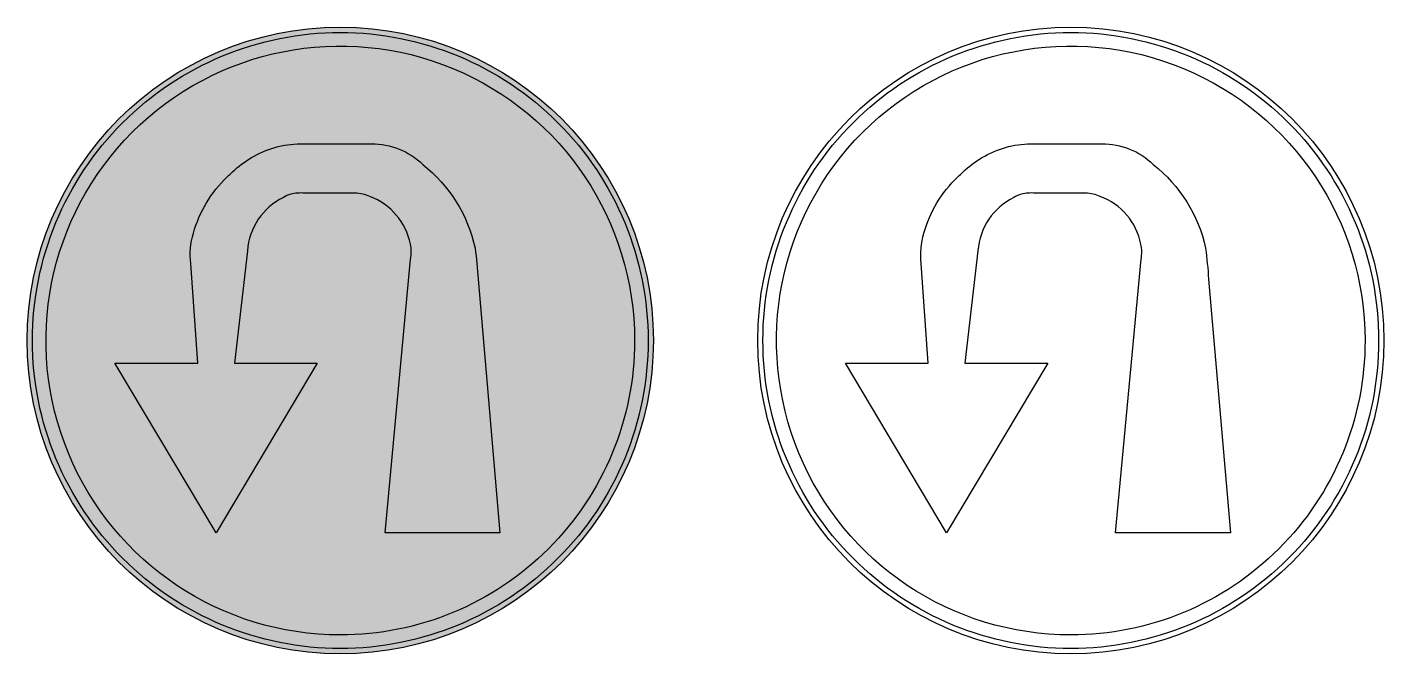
# Model space of a CAD drawing. Extents: x -700 to 600, y 0 to 600.
import ezdxf

# ---------------------------------------------------------------- set-up
doc = ezdxf.new("R2010")
doc.units = 0
doc.header["$MEASUREMENT"] = 0

msp = doc.modelspace()

# ---------------------------------------------------------------- hatches: boundary and pattern name
h = msp.add_hatch(color=5)
edge = h.paths.add_edge_path()
edge.add_arc((-400, 300), 300, 90, 270, ccw=False)
edge.add_arc((-400, 300), 300, -90, 90, ccw=False)
edge = h.paths.add_edge_path(flags=16)
edge.add_arc((-400.0007103871791, 300.0002696120888), 295.0002696129441, 180.0000523648159, 270.00013797338977, ccw=False)
edge.add_arc((-400.0007103871791, 299.9997303879112), 295.0002696129441, 89.99986202661017, 179.9999476351842, ccw=False)
edge.add_arc((-399.9997796128209, 300.0002203871791), 294.9997796129032, -4.2804286977116135e-05, 90.00004280428698, ccw=False)
edge.add_arc((-399.9997796128209, 299.9997796128209), 294.9997796129032, -90.00004280428698, 4.2804286977116135e-05, ccw=False)
edge = h.paths.add_edge_path(flags=0)
edge.add_arc((-400.0006082909076, 300.0000692230467), 282.0000692237027, 135.0000662209506, 270.00012359040136, ccw=False)
edge.add_arc((-400.0003621165587, 299.9999011844197), 282.0003621165761, 2.0076980206340522e-05, 135.000077446431, ccw=False)
edge.add_arc((-399.9997893247983, 299.9997893247983), 281.999789324877, -90.00004280428698, 4.2804286977116135e-05, ccw=False)
edge = h.paths.add_edge_path(flags=0)
edge.add_arc((-393.1467297512185, 380.3174401519576), 61.48843940192646, 11.20322277202661, 69.59345969835955)
edge.add_arc((-388.8157799517918, 396.4129960763383), 44.91974881240511, 67.61214782193332, 76.6947526282338)
edge.add_arc((-390.2030240765769, 379.9823641908833), 61.27685865159522, 78.96870934114838, 92.95036983420265)
edge.add_line((-393.357, 441.1780000000001), (-434.078, 441.1780000000001))
edge.add_arc((-437.0188271275441, 395.3493820642285), 45.92287758946537, 86.32835811050037, 103.1008872470882)
edge.add_arc((-438.3774594579316, 410.099385259186), 31.31404907788661, 106.7995884376358, 121.1551265185155)
edge.add_arc((-427.602139196086, 381.581421824752), 61.5427514413689, 115.9971973844435, 175.8949329146361)
edge.add_line((-488.987, 385.987), (-501.537, 278.217))
edge.add_line((-501.537, 278.217), (-422.037, 278.217))
edge.add_line((-422.037, 278.217), (-519.037, 115.787))
edge.add_line((-519.037, 115.787), (-616.0371, 278.217))
edge.add_line((-616.0371, 278.217), (-536.537, 278.217))
edge.add_line((-536.537, 278.217), (-543.31, 373.75))
edge.add_arc((-470.3159171330987, 381.9524308824488), 73.45349553262523, 163.6141458316704, 186.411497764594, ccw=False)
edge.add_arc((-426.689767432666, 370.8494888383806), 118.4514659965643, 133.5871678998009, 164.4147823398906, ccw=False)
edge.add_arc((-418.3902329828371, 365.0959490271503), 128.3573687084376, 131.3663961702679, 134.4999362576665, ccw=False)
edge.add_arc((-434.7732680832319, 389.6985808499823), 99.14530195000255, 120.5091807914566, 133.6576392387485, ccw=False)
edge.add_arc((-437.6532914317584, 396.650540671845), 91.69972571592893, 90.40282982322071, 121.16404854387699, ccw=False)
edge.add_line((-438.298, 488.348), (-370.147, 488.348))
edge.add_arc((-369.5161977314228, 418.7147801504327), 69.63607698686236, 45.811068448068625, 90.51902409741763, ccw=False)
edge.add_arc((-408.6720181865068, 357.9727059683053), 141.2056662641744, 12.452123389884378, 51.60805994795089, ccw=False)
edge.add_arc((-826.515034298788, 319.9226234552429), 559.9325202593974, 3.9831221388836866, 7.026678361069685, ccw=False)
edge.add_line((-267.935, 358.817), (-247.038, 115.785))
edge.add_line((-247.038, 115.785), (-346.929, 115.785))
edge.add_line((-346.929, 115.785), (-357.038, 115.785))
edge.add_line((-357.038, 115.785), (-332.681, 377.759))
edge.add_arc((-366.5419036089521, 384.6644352542066), 34.55786204707672, 348.4734257931928, 372.703653956911)
h = msp.add_hatch(color=7)
edge = h.paths.add_edge_path()
edge.add_arc((-400.0007103871791, 300.0002696120888), 295.0002696129441, 180.0000523648159, 270.00013797338977, ccw=False)
edge.add_arc((-400.0007103871791, 299.9997303879112), 295.0002696129441, 89.99986202661017, 179.9999476351842, ccw=False)
edge.add_arc((-399.9997796128209, 300.0002203871791), 294.9997796129032, -4.2804286977116135e-05, 90.00004280428698, ccw=False)
edge.add_arc((-399.9997796128209, 299.9997796128209), 294.9997796129032, -90.00004280428698, 4.2804286977116135e-05, ccw=False)
edge = h.paths.add_edge_path(flags=16)
edge.add_arc((-400.0006082909076, 300.0000692230467), 282.0000692237027, 135.0000662209506, 270.00012359040136, ccw=False)
edge.add_arc((-400.0003621165587, 299.9999011844197), 282.0003621165761, 2.0076980206340522e-05, 135.000077446431, ccw=False)
edge.add_arc((-399.9997893247983, 299.9997893247983), 281.999789324877, -90.00004280428698, 4.2804286977116135e-05, ccw=False)
edge = h.paths.add_edge_path(flags=0)
edge.add_arc((-393.1467297512185, 380.3174401519576), 61.48843940192646, 11.20322277202661, 69.59345969835955)
edge.add_arc((-388.8157799517918, 396.4129960763383), 44.91974881240511, 67.61214782193332, 76.6947526282338)
edge.add_arc((-390.2030240765769, 379.9823641908833), 61.27685865159522, 78.96870934114838, 92.95036983420265)
edge.add_line((-393.357, 441.1780000000001), (-434.078, 441.1780000000001))
edge.add_arc((-437.0188271275441, 395.3493820642285), 45.92287758946537, 86.32835811050037, 103.1008872470882)
edge.add_arc((-438.3774594579316, 410.099385259186), 31.31404907788661, 106.7995884376358, 121.1551265185155)
edge.add_arc((-427.602139196086, 381.581421824752), 61.5427514413689, 115.9971973844435, 175.8949329146361)
edge.add_line((-488.987, 385.987), (-501.537, 278.217))
edge.add_line((-501.537, 278.217), (-422.037, 278.217))
edge.add_line((-422.037, 278.217), (-519.037, 115.787))
edge.add_line((-519.037, 115.787), (-616.0371, 278.217))
edge.add_line((-616.0371, 278.217), (-536.537, 278.217))
edge.add_line((-536.537, 278.217), (-543.31, 373.75))
edge.add_arc((-470.3159171330987, 381.9524308824488), 73.45349553262523, 163.6141458316704, 186.411497764594, ccw=False)
edge.add_arc((-426.689767432666, 370.8494888383806), 118.4514659965643, 133.5871678998009, 164.4147823398906, ccw=False)
edge.add_arc((-418.3902329828371, 365.0959490271503), 128.3573687084376, 131.3663961702679, 134.4999362576665, ccw=False)
edge.add_arc((-434.7732680832319, 389.6985808499823), 99.14530195000255, 120.5091807914566, 133.6576392387485, ccw=False)
edge.add_arc((-437.6532914317584, 396.650540671845), 91.69972571592893, 90.40282982322071, 121.16404854387699, ccw=False)
edge.add_line((-438.298, 488.348), (-370.147, 488.348))
edge.add_arc((-369.5161977314228, 418.7147801504327), 69.63607698686236, 45.811068448068625, 90.51902409741763, ccw=False)
edge.add_arc((-408.6720181865068, 357.9727059683053), 141.2056662641744, 12.452123389884378, 51.60805994795089, ccw=False)
edge.add_arc((-826.515034298788, 319.9226234552429), 559.9325202593974, 3.9831221388836866, 7.026678361069685, ccw=False)
edge.add_line((-267.935, 358.817), (-247.038, 115.785))
edge.add_line((-247.038, 115.785), (-346.929, 115.785))
edge.add_line((-346.929, 115.785), (-357.038, 115.785))
edge.add_line((-357.038, 115.785), (-332.681, 377.759))
edge.add_arc((-366.5419036089521, 384.6644352542066), 34.55786204707672, 348.4734257931928, 372.703653956911)

# ---------------------------------------------------------------- linework, layer by layer
at = {"color": 5}
msp.add_lwpolyline([(-400, 0, -1), (-400, 600, -1)], format="xyb", close=True, dxfattribs=at)
for points in [[(300, 0, -1), (300, 600, -1)], [(-400, 5, -0.414214), (-695.00098, 300, -0.414214), (-400, 595, -0.414214), (-105, 300, -0.414214)], [(300, 5, -0.414214), (4.99902, 300, -0.414214), (300, 595, -0.414214), (595, 300, -0.414214)], [(-400, 18, -0.668179), (-599.405, 499.404, -0.668179), (-118, 300, -0.414214)], [(300, 18, -0.668179), (100.595, 499.404, -0.668179), (582, 300, -0.414214)], [(-332.83, 392.264, 0.260435), (-371.707, 437.9469999999999, 0.03965109999999999), (-378.478, 440.127, 0.0610823), (-393.357, 441.1780000000001), (-434.078, 441.1780000000001, 0.07331489999999999), (-447.428, 440.077, 0.06271990000000001), (-454.578, 436.897, 0.267471), (-488.987, 385.987), (-501.537, 278.217), (-422.037, 278.217), (-519.037, 115.787), (-616.0371, 278.217), (-536.537, 278.217), (-543.31, 373.75, -0.0998016), (-540.7860000000001, 402.674, -0.135328), (-508.357, 456.647, -0.0136735), (-503.218, 461.4280000000001, -0.05743400000000001), (-485.107, 475.117, -0.135033), (-438.298, 488.348), (-370.147, 488.348, -0.197588), (-320.978, 468.647, -0.172532), (-270.788, 388.42, -0.0132808), (-267.935, 358.817), (-247.038, 115.785), (-346.929, 115.785), (-357.038, 115.785), (-332.681, 377.759, 0.10612)], [(367.17, 392.264, 0.260435), (328.293, 437.9469999999999, 0.03965109999999999), (321.522, 440.127, 0.0610823), (306.643, 441.1780000000001), (265.922, 441.1780000000001, 0.07331489999999999), (252.572, 440.077, 0.06271990000000001), (245.422, 436.897, 0.267471), (211.013, 385.987), (198.463, 278.217), (277.963, 278.217), (180.963, 115.787), (83.9629, 278.217), (163.463, 278.217), (156.69, 373.75, -0.0998016), (159.214, 402.674, -0.135328), (191.643, 456.647, -0.0136735), (196.782, 461.4280000000001, -0.05743400000000001), (214.893, 475.117, -0.135033), (261.702, 488.348), (329.853, 488.348, -0.197588), (379.022, 468.647, -0.172532), (429.212, 388.42, -0.0132808), (432.065, 358.817), (452.962, 115.785), (353.071, 115.785), (342.962, 115.785), (367.319, 377.759, 0.10612)]]:
    msp.add_lwpolyline(points, format="xyb", close=True)

doc.saveas('drawing.dxf')
